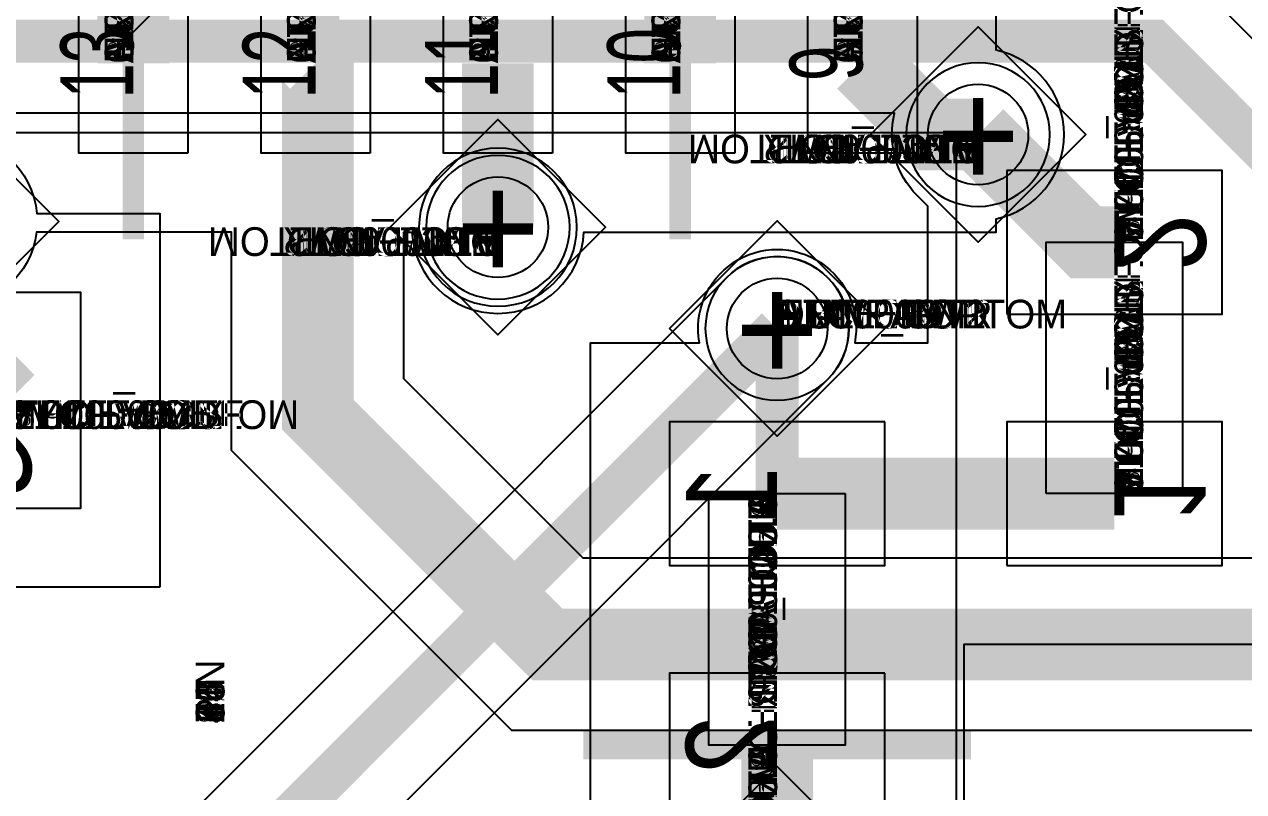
# Model space of a CAD drawing. Extents: x 0 to 323, y 0 to 320.
# Drawn here: x 85.67 to 94.16, y 166.18 to 171.52 of the extents above; entities that cross this region are included whole.
import ezdxf
from ezdxf.enums import TextEntityAlignment as Align

# ---------------------------------------------------------------- set-up
doc = ezdxf.new("R2010")
doc.units = 0
doc.header["$MEASUREMENT"] = 0
doc.layers.get('0').update_dxf_attribs({"linetype": 'CONTINUOUS'})
for name, color, linetype in [('CDN_FIGURES', 7, 'CONTINUOUS'), ('ETCH_BOTTOM', 7, 'CONTINUOUS'), ('ETCH_GND', 3, 'CONTINUOUS'), ('ETCH_INT1', 4, 'CONTINUOUS'), ('ETCH_INT2', 5, 'CONTINUOUS'), ('ETCH_PWR', 6, 'CONTINUOUS'), ('ETCH_TOP', 2, 'CONTINUOUS'), ('MANUFACTURING_NCLEGEND-1-6', 8, 'CONTINUOUS'), ('PACKAGE_GEOMETRY_ASSEMBLY_TOP', 11, 'CONTINUOUS'), ('PACKAGE_GEOMETRY_PIN_NUMBER', 9, 'CONTINUOUS')]:
    doc.layers.add(name, color=color, linetype=linetype)

# ---------------------------------------------------------------- blocks, each defined once
blk = doc.blocks.new('PAD_INFO')
for tag in ['SHAPE_TYPE', 'PAD_HEIGHT', 'PAD_LAYER', 'PAD_TYPE', 'PAD_WIDTH']:
    blk.add_attdef(tag, (0, 0), '', height=0.2)
at = {"flags": 2}
blk.add_attdef('CDN_TYPE', (0, 0), '', height=0.2, dxfattribs=at)
blk = doc.blocks.new('DRILL_INFO')
at = {"flags": 2}
blk.add_attdef('CDN_TYPE', (0, 0), '', height=0.2, dxfattribs=at)
for tag in ['FSHAPE', 'FCHAR', 'DRILL_HEIGHT', 'DIAMETER', 'PLATED', 'DRILL_WIDTH']:
    blk.add_attdef(tag, (0, 0), '', height=0.2)
blk = doc.blocks.new('VIA0700X0300')
at = {"layer": 'ETCH_BOTTOM'}
blk.add_circle((0, 0), 0.35, dxfattribs=at)
at = {"layer": 'ETCH_GND'}
blk.add_circle((0, 0), 0.35, dxfattribs=at)
at = {"layer": 'ETCH_INT1'}
blk.add_circle((0, 0), 0.35, dxfattribs=at)
at = {"layer": 'ETCH_INT2'}
blk.add_circle((0, 0), 0.35, dxfattribs=at)
at = {"layer": 'ETCH_PWR'}
blk.add_circle((0, 0), 0.35, dxfattribs=at)
at = {"layer": 'ETCH_TOP'}
blk.add_circle((0, 0), 0.35, dxfattribs=at)
ref = blk.add_blockref('PAD_INFO', (0, 0))
ref.add_attrib('PAD_LAYER', 'ETCH_TOP', (0, 0), dxfattribs={"height": 0.2})
ref.add_attrib('SHAPE_TYPE', 'NULL', (0, 0), dxfattribs={"height": 0.2})
ref.add_attrib('PAD_TYPE', 'ANTIPAD', (0, 0), dxfattribs={"height": 0.2})
ref.add_attrib('PAD_WIDTH', '0.000000', (0, 0), dxfattribs={"height": 0.2})
ref.add_attrib('PAD_HEIGHT', '0.000000', (0, 0), dxfattribs={"height": 0.2})
ref = blk.add_blockref('PAD_INFO', (0, 0))
ref.add_attrib('PAD_LAYER', 'ETCH_GND', (0, 0), dxfattribs={"height": 0.2})
ref.add_attrib('SHAPE_TYPE', 'NULL', (0, 0), dxfattribs={"height": 0.2})
ref.add_attrib('PAD_TYPE', 'ANTIPAD', (0, 0), dxfattribs={"height": 0.2})
ref.add_attrib('PAD_WIDTH', '0.000000', (0, 0), dxfattribs={"height": 0.2})
ref.add_attrib('PAD_HEIGHT', '0.000000', (0, 0), dxfattribs={"height": 0.2})
ref = blk.add_blockref('PAD_INFO', (0, 0))
ref.add_attrib('PAD_LAYER', 'ETCH_INT1', (0, 0), dxfattribs={"height": 0.2})
ref.add_attrib('SHAPE_TYPE', 'NULL', (0, 0), dxfattribs={"height": 0.2})
ref.add_attrib('PAD_TYPE', 'ANTIPAD', (0, 0), dxfattribs={"height": 0.2})
ref.add_attrib('PAD_WIDTH', '0.000000', (0, 0), dxfattribs={"height": 0.2})
ref.add_attrib('PAD_HEIGHT', '0.000000', (0, 0), dxfattribs={"height": 0.2})
ref = blk.add_blockref('PAD_INFO', (0, 0))
ref.add_attrib('PAD_LAYER', 'ETCH_INT2', (0, 0), dxfattribs={"height": 0.2})
ref.add_attrib('SHAPE_TYPE', 'NULL', (0, 0), dxfattribs={"height": 0.2})
ref.add_attrib('PAD_TYPE', 'ANTIPAD', (0, 0), dxfattribs={"height": 0.2})
ref.add_attrib('PAD_WIDTH', '0.000000', (0, 0), dxfattribs={"height": 0.2})
ref.add_attrib('PAD_HEIGHT', '0.000000', (0, 0), dxfattribs={"height": 0.2})
ref = blk.add_blockref('PAD_INFO', (0, 0))
ref.add_attrib('PAD_LAYER', 'ETCH_PWR', (0, 0), dxfattribs={"height": 0.2})
ref.add_attrib('SHAPE_TYPE', 'NULL', (0, 0), dxfattribs={"height": 0.2})
ref.add_attrib('PAD_TYPE', 'ANTIPAD', (0, 0), dxfattribs={"height": 0.2})
ref.add_attrib('PAD_WIDTH', '0.000000', (0, 0), dxfattribs={"height": 0.2})
ref.add_attrib('PAD_HEIGHT', '0.000000', (0, 0), dxfattribs={"height": 0.2})
ref = blk.add_blockref('PAD_INFO', (0, 0))
ref.add_attrib('PAD_LAYER', 'ETCH_BOTTOM', (0, 0), dxfattribs={"height": 0.2})
ref.add_attrib('SHAPE_TYPE', 'NULL', (0, 0), dxfattribs={"height": 0.2})
ref.add_attrib('PAD_TYPE', 'ANTIPAD', (0, 0), dxfattribs={"height": 0.2})
ref.add_attrib('PAD_WIDTH', '0.000000', (0, 0), dxfattribs={"height": 0.2})
ref.add_attrib('PAD_HEIGHT', '0.000000', (0, 0), dxfattribs={"height": 0.2})
ref = blk.add_blockref('PAD_INFO', (0, 0))
ref.add_attrib('PAD_LAYER', 'ETCH_TOP', (0, 0), dxfattribs={"height": 0.2})
ref.add_attrib('SHAPE_TYPE', 'NULL', (0, 0), dxfattribs={"height": 0.2})
ref.add_attrib('PAD_TYPE', 'THERMAL', (0, 0), dxfattribs={"height": 0.2})
ref.add_attrib('PAD_WIDTH', '0.000000', (0, 0), dxfattribs={"height": 0.2})
ref.add_attrib('PAD_HEIGHT', '0.000000', (0, 0), dxfattribs={"height": 0.2})
ref = blk.add_blockref('PAD_INFO', (0, 0))
ref.add_attrib('PAD_LAYER', 'ETCH_GND', (0, 0), dxfattribs={"height": 0.2})
ref.add_attrib('SHAPE_TYPE', 'NULL', (0, 0), dxfattribs={"height": 0.2})
ref.add_attrib('PAD_TYPE', 'THERMAL', (0, 0), dxfattribs={"height": 0.2})
ref.add_attrib('PAD_WIDTH', '0.000000', (0, 0), dxfattribs={"height": 0.2})
ref.add_attrib('PAD_HEIGHT', '0.000000', (0, 0), dxfattribs={"height": 0.2})
ref = blk.add_blockref('PAD_INFO', (0, 0))
ref.add_attrib('PAD_LAYER', 'ETCH_INT1', (0, 0), dxfattribs={"height": 0.2})
ref.add_attrib('SHAPE_TYPE', 'NULL', (0, 0), dxfattribs={"height": 0.2})
ref.add_attrib('PAD_TYPE', 'THERMAL', (0, 0), dxfattribs={"height": 0.2})
ref.add_attrib('PAD_WIDTH', '0.000000', (0, 0), dxfattribs={"height": 0.2})
ref.add_attrib('PAD_HEIGHT', '0.000000', (0, 0), dxfattribs={"height": 0.2})
ref = blk.add_blockref('PAD_INFO', (0, 0))
ref.add_attrib('PAD_LAYER', 'ETCH_INT2', (0, 0), dxfattribs={"height": 0.2})
ref.add_attrib('SHAPE_TYPE', 'NULL', (0, 0), dxfattribs={"height": 0.2})
ref.add_attrib('PAD_TYPE', 'THERMAL', (0, 0), dxfattribs={"height": 0.2})
ref.add_attrib('PAD_WIDTH', '0.000000', (0, 0), dxfattribs={"height": 0.2})
ref.add_attrib('PAD_HEIGHT', '0.000000', (0, 0), dxfattribs={"height": 0.2})
ref = blk.add_blockref('PAD_INFO', (0, 0))
ref.add_attrib('PAD_LAYER', 'ETCH_PWR', (0, 0), dxfattribs={"height": 0.2})
ref.add_attrib('SHAPE_TYPE', 'NULL', (0, 0), dxfattribs={"height": 0.2})
ref.add_attrib('PAD_TYPE', 'THERMAL', (0, 0), dxfattribs={"height": 0.2})
ref.add_attrib('PAD_WIDTH', '0.000000', (0, 0), dxfattribs={"height": 0.2})
ref.add_attrib('PAD_HEIGHT', '0.000000', (0, 0), dxfattribs={"height": 0.2})
ref = blk.add_blockref('PAD_INFO', (0, 0))
ref.add_attrib('PAD_LAYER', 'ETCH_BOTTOM', (0, 0), dxfattribs={"height": 0.2})
ref.add_attrib('SHAPE_TYPE', 'NULL', (0, 0), dxfattribs={"height": 0.2})
ref.add_attrib('PAD_TYPE', 'THERMAL', (0, 0), dxfattribs={"height": 0.2})
ref.add_attrib('PAD_WIDTH', '0.000000', (0, 0), dxfattribs={"height": 0.2})
ref.add_attrib('PAD_HEIGHT', '0.000000', (0, 0), dxfattribs={"height": 0.2})
ref = blk.add_blockref('PAD_INFO', (0, 0))
ref.add_attrib('PAD_LAYER', 'ETCH_TOP', (0, 0), dxfattribs={"height": 0.2})
ref.add_attrib('SHAPE_TYPE', 'CIRCLE', (0, 0), dxfattribs={"height": 0.2})
ref.add_attrib('PAD_TYPE', 'REGULAR', (0, 0), dxfattribs={"height": 0.2})
ref.add_attrib('PAD_WIDTH', '0.700000', (0, 0), dxfattribs={"height": 0.2})
ref.add_attrib('PAD_HEIGHT', '0.700000', (0, 0), dxfattribs={"height": 0.2})
ref = blk.add_blockref('PAD_INFO', (0, 0))
ref.add_attrib('PAD_LAYER', 'ETCH_GND', (0, 0), dxfattribs={"height": 0.2})
ref.add_attrib('SHAPE_TYPE', 'CIRCLE', (0, 0), dxfattribs={"height": 0.2})
ref.add_attrib('PAD_TYPE', 'REGULAR', (0, 0), dxfattribs={"height": 0.2})
ref.add_attrib('PAD_WIDTH', '0.700000', (0, 0), dxfattribs={"height": 0.2})
ref.add_attrib('PAD_HEIGHT', '0.700000', (0, 0), dxfattribs={"height": 0.2})
ref = blk.add_blockref('PAD_INFO', (0, 0))
ref.add_attrib('PAD_LAYER', 'ETCH_INT1', (0, 0), dxfattribs={"height": 0.2})
ref.add_attrib('SHAPE_TYPE', 'CIRCLE', (0, 0), dxfattribs={"height": 0.2})
ref.add_attrib('PAD_TYPE', 'REGULAR', (0, 0), dxfattribs={"height": 0.2})
ref.add_attrib('PAD_WIDTH', '0.700000', (0, 0), dxfattribs={"height": 0.2})
ref.add_attrib('PAD_HEIGHT', '0.700000', (0, 0), dxfattribs={"height": 0.2})
ref = blk.add_blockref('PAD_INFO', (0, 0))
ref.add_attrib('PAD_LAYER', 'ETCH_INT2', (0, 0), dxfattribs={"height": 0.2})
ref.add_attrib('SHAPE_TYPE', 'CIRCLE', (0, 0), dxfattribs={"height": 0.2})
ref.add_attrib('PAD_TYPE', 'REGULAR', (0, 0), dxfattribs={"height": 0.2})
ref.add_attrib('PAD_WIDTH', '0.700000', (0, 0), dxfattribs={"height": 0.2})
ref.add_attrib('PAD_HEIGHT', '0.700000', (0, 0), dxfattribs={"height": 0.2})
ref = blk.add_blockref('PAD_INFO', (0, 0))
ref.add_attrib('PAD_LAYER', 'ETCH_PWR', (0, 0), dxfattribs={"height": 0.2})
ref.add_attrib('SHAPE_TYPE', 'CIRCLE', (0, 0), dxfattribs={"height": 0.2})
ref.add_attrib('PAD_TYPE', 'REGULAR', (0, 0), dxfattribs={"height": 0.2})
ref.add_attrib('PAD_WIDTH', '0.700000', (0, 0), dxfattribs={"height": 0.2})
ref.add_attrib('PAD_HEIGHT', '0.700000', (0, 0), dxfattribs={"height": 0.2})
ref = blk.add_blockref('PAD_INFO', (0, 0))
ref.add_attrib('PAD_LAYER', 'ETCH_BOTTOM', (0, 0), dxfattribs={"height": 0.2})
ref.add_attrib('SHAPE_TYPE', 'CIRCLE', (0, 0), dxfattribs={"height": 0.2})
ref.add_attrib('PAD_TYPE', 'REGULAR', (0, 0), dxfattribs={"height": 0.2})
ref.add_attrib('PAD_WIDTH', '0.700000', (0, 0), dxfattribs={"height": 0.2})
ref.add_attrib('PAD_HEIGHT', '0.700000', (0, 0), dxfattribs={"height": 0.2})
ref = blk.add_blockref('DRILL_INFO', (0, 0))
ref.add_attrib('DIAMETER', '0.300000', (0, 0), dxfattribs={"height": 0.2})
ref.add_attrib('PLATED', 'PLATED', (0, 0), dxfattribs={"height": 0.2})
ref.add_attrib('FSHAPE', 'DIAMOND', (0, 0), dxfattribs={"height": 0.2})
ref.add_attrib('FCHAR', '+', (0, 0), dxfattribs={"height": 0.2})
ref.add_attrib('DRILL_WIDTH', '1.500000', (0, 0), dxfattribs={"height": 0.2})
ref.add_attrib('DRILL_HEIGHT', '1.500000', (0, 0), dxfattribs={"height": 0.2})
for tag in ['CDN_TYPE', 'PIN']:
    blk.add_attdef(tag, (0, 0), '', height=0.2)
at = {"flags": 2}
for tag in ['PSTKNAME', 'BBV']:
    blk.add_attdef(tag, (0, 0), '', height=0.2, dxfattribs=at)
blk = doc.blocks.new('FIGURE_DIAMOND')
at = {"layer": 'CDN_FIGURES'}
blk.add_lwpolyline([(-0.5, 0), (0, 0.5), (0.5, 0), (0, -0.5)], close=True, dxfattribs=at)
blk = doc.blocks.new('RC1000X1500TS')
at = {"layer": 'ETCH_TOP'}
blk.add_lwpolyline([(-0.5, -0.75), (-0.5, 0.75), (0.5, 0.75), (0.5, -0.75)], close=True, dxfattribs=at)
ref = blk.add_blockref('PAD_INFO', (0, 0))
ref.add_attrib('PAD_LAYER', 'ETCH_TOP', (0, 0), dxfattribs={"height": 0.2})
ref.add_attrib('SHAPE_TYPE', 'NULL', (0, 0), dxfattribs={"height": 0.2})
ref.add_attrib('PAD_TYPE', 'ANTIPAD', (0, 0), dxfattribs={"height": 0.2})
ref.add_attrib('PAD_WIDTH', '0.000000', (0, 0), dxfattribs={"height": 0.2})
ref.add_attrib('PAD_HEIGHT', '0.000000', (0, 0), dxfattribs={"height": 0.2})
ref = blk.add_blockref('PAD_INFO', (0, 0))
ref.add_attrib('PAD_LAYER', 'ETCH_GND', (0, 0), dxfattribs={"height": 0.2})
ref.add_attrib('SHAPE_TYPE', 'NULL', (0, 0), dxfattribs={"height": 0.2})
ref.add_attrib('PAD_TYPE', 'ANTIPAD', (0, 0), dxfattribs={"height": 0.2})
ref.add_attrib('PAD_WIDTH', '0.000000', (0, 0), dxfattribs={"height": 0.2})
ref.add_attrib('PAD_HEIGHT', '0.000000', (0, 0), dxfattribs={"height": 0.2})
ref = blk.add_blockref('PAD_INFO', (0, 0))
ref.add_attrib('PAD_LAYER', 'ETCH_INT1', (0, 0), dxfattribs={"height": 0.2})
ref.add_attrib('SHAPE_TYPE', 'NULL', (0, 0), dxfattribs={"height": 0.2})
ref.add_attrib('PAD_TYPE', 'ANTIPAD', (0, 0), dxfattribs={"height": 0.2})
ref.add_attrib('PAD_WIDTH', '0.000000', (0, 0), dxfattribs={"height": 0.2})
ref.add_attrib('PAD_HEIGHT', '0.000000', (0, 0), dxfattribs={"height": 0.2})
ref = blk.add_blockref('PAD_INFO', (0, 0))
ref.add_attrib('PAD_LAYER', 'ETCH_INT2', (0, 0), dxfattribs={"height": 0.2})
ref.add_attrib('SHAPE_TYPE', 'NULL', (0, 0), dxfattribs={"height": 0.2})
ref.add_attrib('PAD_TYPE', 'ANTIPAD', (0, 0), dxfattribs={"height": 0.2})
ref.add_attrib('PAD_WIDTH', '0.000000', (0, 0), dxfattribs={"height": 0.2})
ref.add_attrib('PAD_HEIGHT', '0.000000', (0, 0), dxfattribs={"height": 0.2})
ref = blk.add_blockref('PAD_INFO', (0, 0))
ref.add_attrib('PAD_LAYER', 'ETCH_PWR', (0, 0), dxfattribs={"height": 0.2})
ref.add_attrib('SHAPE_TYPE', 'NULL', (0, 0), dxfattribs={"height": 0.2})
ref.add_attrib('PAD_TYPE', 'ANTIPAD', (0, 0), dxfattribs={"height": 0.2})
ref.add_attrib('PAD_WIDTH', '0.000000', (0, 0), dxfattribs={"height": 0.2})
ref.add_attrib('PAD_HEIGHT', '0.000000', (0, 0), dxfattribs={"height": 0.2})
ref = blk.add_blockref('PAD_INFO', (0, 0))
ref.add_attrib('PAD_LAYER', 'ETCH_BOTTOM', (0, 0), dxfattribs={"height": 0.2})
ref.add_attrib('SHAPE_TYPE', 'NULL', (0, 0), dxfattribs={"height": 0.2})
ref.add_attrib('PAD_TYPE', 'ANTIPAD', (0, 0), dxfattribs={"height": 0.2})
ref.add_attrib('PAD_WIDTH', '0.000000', (0, 0), dxfattribs={"height": 0.2})
ref.add_attrib('PAD_HEIGHT', '0.000000', (0, 0), dxfattribs={"height": 0.2})
ref = blk.add_blockref('PAD_INFO', (0, 0))
ref.add_attrib('PAD_LAYER', 'ETCH_TOP', (0, 0), dxfattribs={"height": 0.2})
ref.add_attrib('SHAPE_TYPE', 'NULL', (0, 0), dxfattribs={"height": 0.2})
ref.add_attrib('PAD_TYPE', 'THERMAL', (0, 0), dxfattribs={"height": 0.2})
ref.add_attrib('PAD_WIDTH', '0.000000', (0, 0), dxfattribs={"height": 0.2})
ref.add_attrib('PAD_HEIGHT', '0.000000', (0, 0), dxfattribs={"height": 0.2})
ref = blk.add_blockref('PAD_INFO', (0, 0))
ref.add_attrib('PAD_LAYER', 'ETCH_GND', (0, 0), dxfattribs={"height": 0.2})
ref.add_attrib('SHAPE_TYPE', 'NULL', (0, 0), dxfattribs={"height": 0.2})
ref.add_attrib('PAD_TYPE', 'THERMAL', (0, 0), dxfattribs={"height": 0.2})
ref.add_attrib('PAD_WIDTH', '0.000000', (0, 0), dxfattribs={"height": 0.2})
ref.add_attrib('PAD_HEIGHT', '0.000000', (0, 0), dxfattribs={"height": 0.2})
ref = blk.add_blockref('PAD_INFO', (0, 0))
ref.add_attrib('PAD_LAYER', 'ETCH_INT1', (0, 0), dxfattribs={"height": 0.2})
ref.add_attrib('SHAPE_TYPE', 'NULL', (0, 0), dxfattribs={"height": 0.2})
ref.add_attrib('PAD_TYPE', 'THERMAL', (0, 0), dxfattribs={"height": 0.2})
ref.add_attrib('PAD_WIDTH', '0.000000', (0, 0), dxfattribs={"height": 0.2})
ref.add_attrib('PAD_HEIGHT', '0.000000', (0, 0), dxfattribs={"height": 0.2})
ref = blk.add_blockref('PAD_INFO', (0, 0))
ref.add_attrib('PAD_LAYER', 'ETCH_INT2', (0, 0), dxfattribs={"height": 0.2})
ref.add_attrib('SHAPE_TYPE', 'NULL', (0, 0), dxfattribs={"height": 0.2})
ref.add_attrib('PAD_TYPE', 'THERMAL', (0, 0), dxfattribs={"height": 0.2})
ref.add_attrib('PAD_WIDTH', '0.000000', (0, 0), dxfattribs={"height": 0.2})
ref.add_attrib('PAD_HEIGHT', '0.000000', (0, 0), dxfattribs={"height": 0.2})
ref = blk.add_blockref('PAD_INFO', (0, 0))
ref.add_attrib('PAD_LAYER', 'ETCH_PWR', (0, 0), dxfattribs={"height": 0.2})
ref.add_attrib('SHAPE_TYPE', 'NULL', (0, 0), dxfattribs={"height": 0.2})
ref.add_attrib('PAD_TYPE', 'THERMAL', (0, 0), dxfattribs={"height": 0.2})
ref.add_attrib('PAD_WIDTH', '0.000000', (0, 0), dxfattribs={"height": 0.2})
ref.add_attrib('PAD_HEIGHT', '0.000000', (0, 0), dxfattribs={"height": 0.2})
ref = blk.add_blockref('PAD_INFO', (0, 0))
ref.add_attrib('PAD_LAYER', 'ETCH_BOTTOM', (0, 0), dxfattribs={"height": 0.2})
ref.add_attrib('SHAPE_TYPE', 'NULL', (0, 0), dxfattribs={"height": 0.2})
ref.add_attrib('PAD_TYPE', 'THERMAL', (0, 0), dxfattribs={"height": 0.2})
ref.add_attrib('PAD_WIDTH', '0.000000', (0, 0), dxfattribs={"height": 0.2})
ref.add_attrib('PAD_HEIGHT', '0.000000', (0, 0), dxfattribs={"height": 0.2})
ref = blk.add_blockref('PAD_INFO', (0, 0))
ref.add_attrib('PAD_LAYER', 'ETCH_GND', (0, 0), dxfattribs={"height": 0.2})
ref.add_attrib('SHAPE_TYPE', 'NULL', (0, 0), dxfattribs={"height": 0.2})
ref.add_attrib('PAD_TYPE', 'REGULAR', (0, 0), dxfattribs={"height": 0.2})
ref.add_attrib('PAD_WIDTH', '0.000000', (0, 0), dxfattribs={"height": 0.2})
ref.add_attrib('PAD_HEIGHT', '0.000000', (0, 0), dxfattribs={"height": 0.2})
ref = blk.add_blockref('PAD_INFO', (0, 0))
ref.add_attrib('PAD_LAYER', 'ETCH_INT1', (0, 0), dxfattribs={"height": 0.2})
ref.add_attrib('SHAPE_TYPE', 'NULL', (0, 0), dxfattribs={"height": 0.2})
ref.add_attrib('PAD_TYPE', 'REGULAR', (0, 0), dxfattribs={"height": 0.2})
ref.add_attrib('PAD_WIDTH', '0.000000', (0, 0), dxfattribs={"height": 0.2})
ref.add_attrib('PAD_HEIGHT', '0.000000', (0, 0), dxfattribs={"height": 0.2})
ref = blk.add_blockref('PAD_INFO', (0, 0))
ref.add_attrib('PAD_LAYER', 'ETCH_INT2', (0, 0), dxfattribs={"height": 0.2})
ref.add_attrib('SHAPE_TYPE', 'NULL', (0, 0), dxfattribs={"height": 0.2})
ref.add_attrib('PAD_TYPE', 'REGULAR', (0, 0), dxfattribs={"height": 0.2})
ref.add_attrib('PAD_WIDTH', '0.000000', (0, 0), dxfattribs={"height": 0.2})
ref.add_attrib('PAD_HEIGHT', '0.000000', (0, 0), dxfattribs={"height": 0.2})
ref = blk.add_blockref('PAD_INFO', (0, 0))
ref.add_attrib('PAD_LAYER', 'ETCH_PWR', (0, 0), dxfattribs={"height": 0.2})
ref.add_attrib('SHAPE_TYPE', 'NULL', (0, 0), dxfattribs={"height": 0.2})
ref.add_attrib('PAD_TYPE', 'REGULAR', (0, 0), dxfattribs={"height": 0.2})
ref.add_attrib('PAD_WIDTH', '0.000000', (0, 0), dxfattribs={"height": 0.2})
ref.add_attrib('PAD_HEIGHT', '0.000000', (0, 0), dxfattribs={"height": 0.2})
ref = blk.add_blockref('PAD_INFO', (0, 0))
ref.add_attrib('PAD_LAYER', 'ETCH_BOTTOM', (0, 0), dxfattribs={"height": 0.2})
ref.add_attrib('SHAPE_TYPE', 'NULL', (0, 0), dxfattribs={"height": 0.2})
ref.add_attrib('PAD_TYPE', 'REGULAR', (0, 0), dxfattribs={"height": 0.2})
ref.add_attrib('PAD_WIDTH', '0.000000', (0, 0), dxfattribs={"height": 0.2})
ref.add_attrib('PAD_HEIGHT', '0.000000', (0, 0), dxfattribs={"height": 0.2})
ref = blk.add_blockref('DRILL_INFO', (0, 0))
ref.add_attrib('DIAMETER', '0.000000', (0, 0), dxfattribs={"height": 0.2})
ref.add_attrib('PLATED', 'PLATED', (0, 0), dxfattribs={"height": 0.2})
ref.add_attrib('FSHAPE', 'NULL', (0, 0), dxfattribs={"height": 0.2})
ref.add_attrib('DRILL_WIDTH', '0.000000', (0, 0), dxfattribs={"height": 0.2})
ref.add_attrib('DRILL_HEIGHT', '0.000000', (0, 0), dxfattribs={"height": 0.2})
ref = blk.add_blockref('PAD_INFO', (0, 0))
ref.add_attrib('PAD_LAYER', 'ETCH_TOP', (0, 0), dxfattribs={"height": 0.2})
ref.add_attrib('SHAPE_TYPE', 'RECTANGLE', (0, 0), dxfattribs={"height": 0.2})
ref.add_attrib('PAD_TYPE', 'REGULAR', (0, 0), dxfattribs={"height": 0.2})
ref.add_attrib('PAD_WIDTH', '1.000000', (0, 0), dxfattribs={"height": 0.2})
ref.add_attrib('PAD_HEIGHT', '1.500000', (0, 0), dxfattribs={"height": 0.2})
for tag in ['CDN_TYPE', 'PIN']:
    blk.add_attdef(tag, (0, 0), '', height=0.2)
at = {"flags": 2}
for tag in ['PSTKNAME', 'BBV']:
    blk.add_attdef(tag, (0, 0), '', height=0.2, dxfattribs=at)
blk = doc.blocks.new('F56')
at = {"layer": 'PACKAGE_GEOMETRY_ASSEMBLY_TOP'}
blk.add_lwpolyline([(0, -0.475), (1.75, -0.475), (1.75, 0.475), (0, 0.475)], close=True, dxfattribs=at)
at = {"layer": 'ETCH_TOP'}
ref = blk.add_blockref('RC1000X1500TS', (0, 0), dxfattribs=at)
ref.add_attrib('CDN_TYPE', 'PIN', (0, 0), dxfattribs={"height": 0.2})
ref.add_attrib('PIN', '1', (0, 0), dxfattribs={"height": 0.2})
ref = blk.add_blockref('RC1000X1500TS', (1.75, 0), dxfattribs=at)
ref.add_attrib('CDN_TYPE', 'PIN', (0, 0), dxfattribs={"height": 0.2})
ref.add_attrib('PIN', '2', (0, 0), dxfattribs={"height": 0.2})
at = {"flags": 2}
for tag in ['SYMBOL_TYPE', 'CDN_TYPE', 'REFDES']:
    blk.add_attdef(tag, (0, 0), '', height=0.2, dxfattribs=at)
blk = doc.blocks.new('RC1250X0760TS')
at = {"layer": 'ETCH_TOP'}
blk.add_lwpolyline([(-0.625, -0.38), (-0.625, 0.38), (0.625, 0.38), (0.625, -0.38)], close=True, dxfattribs=at)
ref = blk.add_blockref('PAD_INFO', (0, 0))
ref.add_attrib('PAD_LAYER', 'ETCH_TOP', (0, 0), dxfattribs={"height": 0.2})
ref.add_attrib('SHAPE_TYPE', 'NULL', (0, 0), dxfattribs={"height": 0.2})
ref.add_attrib('PAD_TYPE', 'ANTIPAD', (0, 0), dxfattribs={"height": 0.2})
ref.add_attrib('PAD_WIDTH', '0.000000', (0, 0), dxfattribs={"height": 0.2})
ref.add_attrib('PAD_HEIGHT', '0.000000', (0, 0), dxfattribs={"height": 0.2})
ref = blk.add_blockref('PAD_INFO', (0, 0))
ref.add_attrib('PAD_LAYER', 'ETCH_GND', (0, 0), dxfattribs={"height": 0.2})
ref.add_attrib('SHAPE_TYPE', 'NULL', (0, 0), dxfattribs={"height": 0.2})
ref.add_attrib('PAD_TYPE', 'ANTIPAD', (0, 0), dxfattribs={"height": 0.2})
ref.add_attrib('PAD_WIDTH', '0.000000', (0, 0), dxfattribs={"height": 0.2})
ref.add_attrib('PAD_HEIGHT', '0.000000', (0, 0), dxfattribs={"height": 0.2})
ref = blk.add_blockref('PAD_INFO', (0, 0))
ref.add_attrib('PAD_LAYER', 'ETCH_INT1', (0, 0), dxfattribs={"height": 0.2})
ref.add_attrib('SHAPE_TYPE', 'NULL', (0, 0), dxfattribs={"height": 0.2})
ref.add_attrib('PAD_TYPE', 'ANTIPAD', (0, 0), dxfattribs={"height": 0.2})
ref.add_attrib('PAD_WIDTH', '0.000000', (0, 0), dxfattribs={"height": 0.2})
ref.add_attrib('PAD_HEIGHT', '0.000000', (0, 0), dxfattribs={"height": 0.2})
ref = blk.add_blockref('PAD_INFO', (0, 0))
ref.add_attrib('PAD_LAYER', 'ETCH_INT2', (0, 0), dxfattribs={"height": 0.2})
ref.add_attrib('SHAPE_TYPE', 'NULL', (0, 0), dxfattribs={"height": 0.2})
ref.add_attrib('PAD_TYPE', 'ANTIPAD', (0, 0), dxfattribs={"height": 0.2})
ref.add_attrib('PAD_WIDTH', '0.000000', (0, 0), dxfattribs={"height": 0.2})
ref.add_attrib('PAD_HEIGHT', '0.000000', (0, 0), dxfattribs={"height": 0.2})
ref = blk.add_blockref('PAD_INFO', (0, 0))
ref.add_attrib('PAD_LAYER', 'ETCH_PWR', (0, 0), dxfattribs={"height": 0.2})
ref.add_attrib('SHAPE_TYPE', 'NULL', (0, 0), dxfattribs={"height": 0.2})
ref.add_attrib('PAD_TYPE', 'ANTIPAD', (0, 0), dxfattribs={"height": 0.2})
ref.add_attrib('PAD_WIDTH', '0.000000', (0, 0), dxfattribs={"height": 0.2})
ref.add_attrib('PAD_HEIGHT', '0.000000', (0, 0), dxfattribs={"height": 0.2})
ref = blk.add_blockref('PAD_INFO', (0, 0))
ref.add_attrib('PAD_LAYER', 'ETCH_BOTTOM', (0, 0), dxfattribs={"height": 0.2})
ref.add_attrib('SHAPE_TYPE', 'NULL', (0, 0), dxfattribs={"height": 0.2})
ref.add_attrib('PAD_TYPE', 'ANTIPAD', (0, 0), dxfattribs={"height": 0.2})
ref.add_attrib('PAD_WIDTH', '0.000000', (0, 0), dxfattribs={"height": 0.2})
ref.add_attrib('PAD_HEIGHT', '0.000000', (0, 0), dxfattribs={"height": 0.2})
ref = blk.add_blockref('PAD_INFO', (0, 0))
ref.add_attrib('PAD_LAYER', 'ETCH_TOP', (0, 0), dxfattribs={"height": 0.2})
ref.add_attrib('SHAPE_TYPE', 'NULL', (0, 0), dxfattribs={"height": 0.2})
ref.add_attrib('PAD_TYPE', 'THERMAL', (0, 0), dxfattribs={"height": 0.2})
ref.add_attrib('PAD_WIDTH', '0.000000', (0, 0), dxfattribs={"height": 0.2})
ref.add_attrib('PAD_HEIGHT', '0.000000', (0, 0), dxfattribs={"height": 0.2})
ref = blk.add_blockref('PAD_INFO', (0, 0))
ref.add_attrib('PAD_LAYER', 'ETCH_GND', (0, 0), dxfattribs={"height": 0.2})
ref.add_attrib('SHAPE_TYPE', 'NULL', (0, 0), dxfattribs={"height": 0.2})
ref.add_attrib('PAD_TYPE', 'THERMAL', (0, 0), dxfattribs={"height": 0.2})
ref.add_attrib('PAD_WIDTH', '0.000000', (0, 0), dxfattribs={"height": 0.2})
ref.add_attrib('PAD_HEIGHT', '0.000000', (0, 0), dxfattribs={"height": 0.2})
ref = blk.add_blockref('PAD_INFO', (0, 0))
ref.add_attrib('PAD_LAYER', 'ETCH_INT1', (0, 0), dxfattribs={"height": 0.2})
ref.add_attrib('SHAPE_TYPE', 'NULL', (0, 0), dxfattribs={"height": 0.2})
ref.add_attrib('PAD_TYPE', 'THERMAL', (0, 0), dxfattribs={"height": 0.2})
ref.add_attrib('PAD_WIDTH', '0.000000', (0, 0), dxfattribs={"height": 0.2})
ref.add_attrib('PAD_HEIGHT', '0.000000', (0, 0), dxfattribs={"height": 0.2})
ref = blk.add_blockref('PAD_INFO', (0, 0))
ref.add_attrib('PAD_LAYER', 'ETCH_INT2', (0, 0), dxfattribs={"height": 0.2})
ref.add_attrib('SHAPE_TYPE', 'NULL', (0, 0), dxfattribs={"height": 0.2})
ref.add_attrib('PAD_TYPE', 'THERMAL', (0, 0), dxfattribs={"height": 0.2})
ref.add_attrib('PAD_WIDTH', '0.000000', (0, 0), dxfattribs={"height": 0.2})
ref.add_attrib('PAD_HEIGHT', '0.000000', (0, 0), dxfattribs={"height": 0.2})
ref = blk.add_blockref('PAD_INFO', (0, 0))
ref.add_attrib('PAD_LAYER', 'ETCH_PWR', (0, 0), dxfattribs={"height": 0.2})
ref.add_attrib('SHAPE_TYPE', 'NULL', (0, 0), dxfattribs={"height": 0.2})
ref.add_attrib('PAD_TYPE', 'THERMAL', (0, 0), dxfattribs={"height": 0.2})
ref.add_attrib('PAD_WIDTH', '0.000000', (0, 0), dxfattribs={"height": 0.2})
ref.add_attrib('PAD_HEIGHT', '0.000000', (0, 0), dxfattribs={"height": 0.2})
ref = blk.add_blockref('PAD_INFO', (0, 0))
ref.add_attrib('PAD_LAYER', 'ETCH_BOTTOM', (0, 0), dxfattribs={"height": 0.2})
ref.add_attrib('SHAPE_TYPE', 'NULL', (0, 0), dxfattribs={"height": 0.2})
ref.add_attrib('PAD_TYPE', 'THERMAL', (0, 0), dxfattribs={"height": 0.2})
ref.add_attrib('PAD_WIDTH', '0.000000', (0, 0), dxfattribs={"height": 0.2})
ref.add_attrib('PAD_HEIGHT', '0.000000', (0, 0), dxfattribs={"height": 0.2})
ref = blk.add_blockref('PAD_INFO', (0, 0))
ref.add_attrib('PAD_LAYER', 'ETCH_TOP', (0, 0), dxfattribs={"height": 0.2})
ref.add_attrib('SHAPE_TYPE', 'RECTANGLE', (0, 0), dxfattribs={"height": 0.2})
ref.add_attrib('PAD_TYPE', 'REGULAR', (0, 0), dxfattribs={"height": 0.2})
ref.add_attrib('PAD_WIDTH', '1.250000', (0, 0), dxfattribs={"height": 0.2})
ref.add_attrib('PAD_HEIGHT', '0.760000', (0, 0), dxfattribs={"height": 0.2})
ref = blk.add_blockref('PAD_INFO', (0, 0))
ref.add_attrib('PAD_LAYER', 'ETCH_GND', (0, 0), dxfattribs={"height": 0.2})
ref.add_attrib('SHAPE_TYPE', 'NULL', (0, 0), dxfattribs={"height": 0.2})
ref.add_attrib('PAD_TYPE', 'REGULAR', (0, 0), dxfattribs={"height": 0.2})
ref.add_attrib('PAD_WIDTH', '0.000000', (0, 0), dxfattribs={"height": 0.2})
ref.add_attrib('PAD_HEIGHT', '0.000000', (0, 0), dxfattribs={"height": 0.2})
ref = blk.add_blockref('PAD_INFO', (0, 0))
ref.add_attrib('PAD_LAYER', 'ETCH_INT1', (0, 0), dxfattribs={"height": 0.2})
ref.add_attrib('SHAPE_TYPE', 'NULL', (0, 0), dxfattribs={"height": 0.2})
ref.add_attrib('PAD_TYPE', 'REGULAR', (0, 0), dxfattribs={"height": 0.2})
ref.add_attrib('PAD_WIDTH', '0.000000', (0, 0), dxfattribs={"height": 0.2})
ref.add_attrib('PAD_HEIGHT', '0.000000', (0, 0), dxfattribs={"height": 0.2})
ref = blk.add_blockref('PAD_INFO', (0, 0))
ref.add_attrib('PAD_LAYER', 'ETCH_INT2', (0, 0), dxfattribs={"height": 0.2})
ref.add_attrib('SHAPE_TYPE', 'NULL', (0, 0), dxfattribs={"height": 0.2})
ref.add_attrib('PAD_TYPE', 'REGULAR', (0, 0), dxfattribs={"height": 0.2})
ref.add_attrib('PAD_WIDTH', '0.000000', (0, 0), dxfattribs={"height": 0.2})
ref.add_attrib('PAD_HEIGHT', '0.000000', (0, 0), dxfattribs={"height": 0.2})
ref = blk.add_blockref('PAD_INFO', (0, 0))
ref.add_attrib('PAD_LAYER', 'ETCH_PWR', (0, 0), dxfattribs={"height": 0.2})
ref.add_attrib('SHAPE_TYPE', 'NULL', (0, 0), dxfattribs={"height": 0.2})
ref.add_attrib('PAD_TYPE', 'REGULAR', (0, 0), dxfattribs={"height": 0.2})
ref.add_attrib('PAD_WIDTH', '0.000000', (0, 0), dxfattribs={"height": 0.2})
ref.add_attrib('PAD_HEIGHT', '0.000000', (0, 0), dxfattribs={"height": 0.2})
ref = blk.add_blockref('PAD_INFO', (0, 0))
ref.add_attrib('PAD_LAYER', 'ETCH_BOTTOM', (0, 0), dxfattribs={"height": 0.2})
ref.add_attrib('SHAPE_TYPE', 'NULL', (0, 0), dxfattribs={"height": 0.2})
ref.add_attrib('PAD_TYPE', 'REGULAR', (0, 0), dxfattribs={"height": 0.2})
ref.add_attrib('PAD_WIDTH', '0.000000', (0, 0), dxfattribs={"height": 0.2})
ref.add_attrib('PAD_HEIGHT', '0.000000', (0, 0), dxfattribs={"height": 0.2})
ref = blk.add_blockref('DRILL_INFO', (0, 0))
ref.add_attrib('DIAMETER', '0.000000', (0, 0), dxfattribs={"height": 0.2})
ref.add_attrib('PLATED', 'PLATED', (0, 0), dxfattribs={"height": 0.2})
ref.add_attrib('FSHAPE', 'NULL', (0, 0), dxfattribs={"height": 0.2})
ref.add_attrib('DRILL_WIDTH', '0.000000', (0, 0), dxfattribs={"height": 0.2})
ref.add_attrib('DRILL_HEIGHT', '0.000000', (0, 0), dxfattribs={"height": 0.2})
for tag in ['CDN_TYPE', 'PIN']:
    blk.add_attdef(tag, (0, 0), '', height=0.2)
at = {"flags": 2}
for tag in ['PSTKNAME', 'BBV']:
    blk.add_attdef(tag, (0, 0), '', height=0.2, dxfattribs=at)
blk = doc.blocks.new('SO-16W')
at = {"layer": 'PACKAGE_GEOMETRY_ASSEMBLY_TOP'}
blk.add_lwpolyline([(-4.113, -5.1), (4.113, -5.1), (4.113, 5.1), (-4.113, 5.1)], close=True, dxfattribs=at)
at = {"layer": 'ETCH_TOP'}
ref = blk.add_blockref('RC1250X0760TS', (-4.726, 4.445), dxfattribs=at)
ref.add_attrib('CDN_TYPE', 'PIN', (0, 0), dxfattribs={"height": 0.2})
ref.add_attrib('PIN', '1', (0, 0), dxfattribs={"height": 0.2})
ref = blk.add_blockref('RC1250X0760TS', (4.596, 4.445), dxfattribs=at)
ref.add_attrib('CDN_TYPE', 'PIN', (0, 0), dxfattribs={"height": 0.2})
ref.add_attrib('PIN', '16', (0, 0), dxfattribs={"height": 0.2})
ref = blk.add_blockref('RC1250X0760TS', (-4.726, 3.175), dxfattribs=at)
ref.add_attrib('CDN_TYPE', 'PIN', (0, 0), dxfattribs={"height": 0.2})
ref.add_attrib('PIN', '2', (0, 0), dxfattribs={"height": 0.2})
ref = blk.add_blockref('RC1250X0760TS', (4.596, 3.175), dxfattribs=at)
ref.add_attrib('CDN_TYPE', 'PIN', (0, 0), dxfattribs={"height": 0.2})
ref.add_attrib('PIN', '15', (0, 0), dxfattribs={"height": 0.2})
ref = blk.add_blockref('RC1250X0760TS', (-4.726, 1.905), dxfattribs=at)
ref.add_attrib('CDN_TYPE', 'PIN', (0, 0), dxfattribs={"height": 0.2})
ref.add_attrib('PIN', '3', (0, 0), dxfattribs={"height": 0.2})
ref = blk.add_blockref('RC1250X0760TS', (4.596, 1.905), dxfattribs=at)
ref.add_attrib('CDN_TYPE', 'PIN', (0, 0), dxfattribs={"height": 0.2})
ref.add_attrib('PIN', '14', (0, 0), dxfattribs={"height": 0.2})
ref = blk.add_blockref('RC1250X0760TS', (-4.726, 0.635), dxfattribs=at)
ref.add_attrib('CDN_TYPE', 'PIN', (0, 0), dxfattribs={"height": 0.2})
ref.add_attrib('PIN', '4', (0, 0), dxfattribs={"height": 0.2})
ref = blk.add_blockref('RC1250X0760TS', (4.596, 0.635), dxfattribs=at)
ref.add_attrib('CDN_TYPE', 'PIN', (0, 0), dxfattribs={"height": 0.2})
ref.add_attrib('PIN', '13', (0, 0), dxfattribs={"height": 0.2})
ref = blk.add_blockref('RC1250X0760TS', (-4.726, -4.445), dxfattribs=at)
ref.add_attrib('CDN_TYPE', 'PIN', (0, 0), dxfattribs={"height": 0.2})
ref.add_attrib('PIN', '8', (0, 0), dxfattribs={"height": 0.2})
ref = blk.add_blockref('RC1250X0760TS', (-4.726, -1.905), dxfattribs=at)
ref.add_attrib('CDN_TYPE', 'PIN', (0, 0), dxfattribs={"height": 0.2})
ref.add_attrib('PIN', '6', (0, 0), dxfattribs={"height": 0.2})
ref = blk.add_blockref('RC1250X0760TS', (-4.726, -3.175), dxfattribs=at)
ref.add_attrib('CDN_TYPE', 'PIN', (0, 0), dxfattribs={"height": 0.2})
ref.add_attrib('PIN', '7', (0, 0), dxfattribs={"height": 0.2})
ref = blk.add_blockref('RC1250X0760TS', (-4.726, -0.635), dxfattribs=at)
ref.add_attrib('CDN_TYPE', 'PIN', (0, 0), dxfattribs={"height": 0.2})
ref.add_attrib('PIN', '5', (0, 0), dxfattribs={"height": 0.2})
ref = blk.add_blockref('RC1250X0760TS', (4.596, -4.445), dxfattribs=at)
ref.add_attrib('CDN_TYPE', 'PIN', (0, 0), dxfattribs={"height": 0.2})
ref.add_attrib('PIN', '9', (0, 0), dxfattribs={"height": 0.2})
ref = blk.add_blockref('RC1250X0760TS', (4.596, -0.635), dxfattribs=at)
ref.add_attrib('CDN_TYPE', 'PIN', (0, 0), dxfattribs={"height": 0.2})
ref.add_attrib('PIN', '12', (0, 0), dxfattribs={"height": 0.2})
ref = blk.add_blockref('RC1250X0760TS', (4.596, -3.175), dxfattribs=at)
ref.add_attrib('CDN_TYPE', 'PIN', (0, 0), dxfattribs={"height": 0.2})
ref.add_attrib('PIN', '10', (0, 0), dxfattribs={"height": 0.2})
ref = blk.add_blockref('RC1250X0760TS', (4.596, -1.905), dxfattribs=at)
ref.add_attrib('CDN_TYPE', 'PIN', (0, 0), dxfattribs={"height": 0.2})
ref.add_attrib('PIN', '11', (0, 0), dxfattribs={"height": 0.2})
at = {"flags": 2}
for tag in ['SYMBOL_TYPE', 'CDN_TYPE', 'REFDES']:
    blk.add_attdef(tag, (0, 0), '', height=0.2, dxfattribs=at)

msp = doc.modelspace()

# ---------------------------------------------------------------- linework, layer by layer
at = {"layer": 'ETCH_BOTTOM'}
for points, format in [([(95.0626, 169.1055, 0.3, 0.3, 0), (95.0626, 169.8798, 0.3, 0.3, 0), (93.5369, 171.4055, 0.3, 0.3, 0), (82.5126, 171.4055, 0.3, 0.3, 0), (81.5376, 170.4305, 0.3, 0.3, 0), (60.7876, 170.4305, 0.3, 0.3, 0), (59.4626, 171.7555, 0.3, 0.3, 0)], "xyseb"), ([(93.2626, 170.0055, 0.5, 0.5, 0), (93.0626, 170.0055, 0.5, 0.5, 0), (92.3126, 170.7555, 0.5, 0.5, 0)], "xyseb"), ([(94.5627, 167.2054), (92.2127, 167.2054), (92.2127, 165.4554), (91.4418, 165.4554, -0.755811), (90.3834, 165.4554), (89.6125, 165.4554), (89.6125, 169.3056), (90.3716, 169.3056, -1.201564), (91.4536, 169.3056), (91.9625, 169.3056), (91.9625, 170.2569), (91.8883, 170.3312, -0.265447), (91.7315, 170.9054), (82.7197, 170.9054)], "xyb"), ([(85.1576, 170.1505, 0.5, 0.5, 0), (85.1576, 169.3105, 0.5, 0.5, 0), (85.5626, 168.9055, 0.5, 0.5, 0)], "xyseb"), ([(90.9126, 169.4055, 0.3, 0.3, 0), (90.9126, 168.2555, 0.3, 0.3, 0)], "xyseb"), ([(93.2626, 168.2555, 0.5, 0.5, 0), (90.9126, 168.2555, 0.5, 0.5, 0)], "xyseb"), ([(90.9126, 166.5055, 0.5, 0.5, 0), (90.9126, 165.6055, 0.5, 0.5, 0)], "xyseb"), ([(89.5618, 166.5055, 0.2, 0.2, 0), (90.9126, 166.5055, 0.2, 0.2, 0)], "xyseb"), ([(90.9126, 166.5055, 0.2, 0.2, 0), (92.2634, 166.5055, 0.2, 0.2, 0)], "xyseb")]:
    msp.add_lwpolyline(points, format=format, dxfattribs=at)
msp.add_lwpolyline([(93.744, 171.9056), (95.5627, 170.0869), (95.5627, 169.7056), (97.6555, 169.7056), (99.3055, 171.3556), (112.139, 171.3556)], dxfattribs=at)
for points in [[(86.6127, 167.6054), (82.7625, 167.6054), (82.7625, 168.3931, -0.683031), (82.7625, 169.4179), (82.7625, 170.2056), (83.3427, 170.2056, -0.87163), (84.4325, 170.2056), (84.56, 170.2056, -0.912039), (85.7552, 170.2056), (86.6127, 170.2056)], [(89.5177, 170.1105, 1), (88.4175, 170.1105, 1)]]:
    msp.add_lwpolyline(points, format="xyb", close=True, dxfattribs=at)
at = {"layer": 'ETCH_GND'}
for points in [[(92.8127, 170.7555, 1), (91.8125, 170.7555, 1)], [(89.4677, 170.1105, 1), (88.4675, 170.1105, 1)], [(91.4127, 169.4055, 1), (90.4125, 169.4055, 1)]]:
    msp.add_lwpolyline(points, format="xyb", close=True, dxfattribs=at)
at = {"layer": 'ETCH_INT1'}
for points in [[(92.8127, 170.7555, 1), (91.8125, 170.7555, 1)], [(89.4677, 170.1105, 1), (88.4675, 170.1105, 1)]]:
    msp.add_lwpolyline(points, format="xyb", close=True, dxfattribs=at)
for points, format in [([(82.8605, 162.0606), (90.559, 169.7591, -1), (91.2662, 169.0519), (83.2747, 161.0604)], "xyb"), ([(90.9126, 169.4055, 0.3, 0.3, 0), (83.0676, 161.5605, 0.3, 0.3, 0), (82.3483, 161.5605, 0.3, 0.3, 0), (82.3183, 161.5305, 0.3, 0.3, 0), (82.2376, 161.5305, 0.3, 0.3, 0), (81.0776, 160.3705, 0.3, 0.3, 0), (72.9669, 160.3705, 0.3, 0.3, 0), (72.9569, 160.3805, 0.3, 0.3, 0), (72.4183, 160.3805, 0.3, 0.3, 0), (72.4083, 160.3705, 0.3, 0.3, 0), (65.3669, 160.3705, 0.3, 0.3, 0), (65.3369, 160.4005, 0.3, 0.3, 0), (64.7983, 160.4005, 0.3, 0.3, 0), (64.7683, 160.3705, 0.3, 0.3, 0), (64.5776, 160.3705, 0.3, 0.3, 0), (64.1626, 159.9555, 0.3, 0.3, 0), (41.5126, 159.9555, 0.3, 0.3, 0), (40.5626, 160.9055, 0.3, 0.3, 0), (27.2126, 160.9055, 0.3, 0.3, 0), (20.4526, 167.6655, 0.3, 0.3, 0), (16.0126, 167.6655, 0.3, 0.3, 0)], "xyseb")]:
    msp.add_lwpolyline(points, format=format, dxfattribs=at)
at = {"layer": 'ETCH_INT2'}
for points in [[(92.8127, 170.7555, 1), (91.8125, 170.7555, 1)], [(91.4127, 169.4055, 1), (90.4125, 169.4055, 1)]]:
    msp.add_lwpolyline(points, format="xyb", close=True, dxfattribs=at)
at = {"layer": 'ETCH_PWR'}
for points in [[(92.8127, 170.7555, 1), (91.8125, 170.7555, 1)], [(91.4127, 169.4055, 1), (90.4125, 169.4055, 1)]]:
    msp.add_lwpolyline(points, format="xyb", close=True, dxfattribs=at)
at = {"layer": 'ETCH_TOP'}
for points, format in [([(87.7126, 172.4555, 0.3, 0.3, 0), (87.7126, 171.2665, 0.3, 0.3, 0), (87.6976, 171.2515, 0.3, 0.3, 0)], "xyseb"), ([(90.2376, 171.2515, 0.5, 0.5, 0), (90.2376, 172.3805, 0.5, 0.5, 0)], "xyseb"), ([(86.4276, 171.2515, 0.5, 0.5, 0), (86.4276, 172.2205, 0.5, 0.5, 0)], "xyseb"), ([(97.9625, 172.3054), (97.9625, 169.5639, 0.039617), (97.8877, 169.5897), (97.8877, 170.3056), (95.0375, 170.3056), (95.0375, 169.605, 0.951011), (95.0375, 168.606), (95.0375, 167.8056), (89.5612, 167.8056), (88.3127, 169.0541), (88.3127, 170.0764), (88.3685, 170.0764, 0.9447), (89.5667, 170.0764), (92.4377, 170.0764), (92.4377, 170.1686, 0.809311), (92.4377, 171.3424), (92.4377, 172.4266)], "xyb"), ([(87.6976, 171.2515, 0.5, 0.5, 0), (87.7126, 171.2365, 0.5, 0.5, 0), (87.7126, 168.8055, 0.5, 0.5, 0), (89.3126, 167.2055, 0.5, 0.5, 0), (95.8126, 167.2055, 0.5, 0.5, 0)], "xyseb"), ([(88.9676, 171.2515, 0.5, 0.5, 0), (88.9676, 170.1105, 0.5, 0.5, 0)], "xyseb"), ([(92.3126, 170.7555, 0.5, 0.5, 0), (92.0036, 170.7555, 0.5, 0.5, 0), (91.5076, 171.2515, 0.5, 0.5, 0)], "xyseb"), ([(86.4276, 170.0257, 0.15, 0.15, 0), (86.4276, 171.2515, 0.15, 0.15, 0)], "xyseb"), ([(90.2376, 170.0257, 0.15, 0.15, 0), (90.2376, 171.2515, 0.15, 0.15, 0)], "xyseb"), ([(110.6877, 160.7044), (99.9375, 160.7044), (99.9375, 163.0546), (101.5375, 163.0546), (101.5375, 164.3819), (97.9625, 167.9569), (97.9625, 168.6471, -0.039617), (97.8877, 168.6213), (97.8877, 167.8051, -0.959015), (97.8877, 166.6059), (97.8877, 166.0054), (97.7627, 166.0054), (97.7627, 165.6531, -0.904373), (97.7627, 164.6579), (97.7627, 162.3554), (95.1625, 162.3554), (95.1625, 166.0054), (95.0375, 166.0054), (95.0375, 166.6054), (89.064, 166.6054), (87.1125, 168.5569), (87.1125, 170.0764), (85.7531, 170.0764, -0.883279), (84.5621, 170.0764)], "xyb")]:
    msp.add_lwpolyline(points, format=format, dxfattribs=at)
msp.add_lwpolyline([(91.4127, 169.4055, 1), (90.4125, 169.4055, 1)], format="xyb", close=True, dxfattribs=at)

# ---------------------------------------------------------------- block references
at = {"rotation": 90}
msp.add_blockref('SO-16W', (87.0626, 166.6555), dxfattribs=at)
at = {"xscale": -1}
for p, rotation in [((93.2626, 168.2555), 270), ((83.8126, 168.9055), 180), ((90.9126, 168.2555), 90)]:
    msp.add_blockref('F56', p, dxfattribs=dict(at, rotation=rotation))
at = {"layer": 'ETCH_TOP', "rotation": 180}
for p in [(92.3126, 170.7555), (88.9676, 170.1105)]:
    msp.add_blockref('VIA0700X0300', p, dxfattribs=at)
at = {"layer": 'ETCH_TOP'}
msp.add_blockref('VIA0700X0300', (90.9126, 169.4055), dxfattribs=at)
at = {"layer": 'MANUFACTURING_NCLEGEND-1-6', "xscale": 1.5, "yscale": 1.5}
for p in [(86.4276, 172.2205), (92.3126, 170.7555), (85.1576, 170.1505), (88.9676, 170.1105), (90.9126, 169.4055), (90.9126, 165.6055)]:
    msp.add_blockref('FIGURE_DIAMOND', p, dxfattribs=at)

# ---------------------------------------------------------------- texts
at = {"layer": 'MANUFACTURING_NCLEGEND-1-6'}
for p in [(92.3126, 170.7555), (88.9676, 170.1105), (90.9126, 169.4055)]:
    msp.add_text('+', height=0.75, dxfattribs=at).set_placement(p, align=Align.MIDDLE_CENTER)
at = {"layer": 'PACKAGE_GEOMETRY_PIN_NUMBER', "width": 0.649606}
for s, p in [('13', (86.4276, 171.2515)), ('12', (87.6976, 171.2515)), ('11', (88.9676, 171.2515)), ('10', (90.2376, 171.2515)), ('9', (91.5076, 171.2515))]:
    msp.add_text(s, height=0.508, rotation=90, dxfattribs=at).set_placement(p, align=Align.CENTER)
at = {"layer": 'PACKAGE_GEOMETRY_PIN_NUMBER', "text_generation_flag": 2, "width": 0.88}
for s, rotation, p in [('2', 270, (93.2626, 170.0055)), ('2', 180, (85.5626, 168.9055)), ('1', 90, (90.9126, 168.2555)), ('1', 270, (93.2626, 168.2555)), ('2', 90, (90.9126, 166.5055))]:
    msp.add_text(s, height=0.635, rotation=rotation, dxfattribs=at).set_placement(p, align=Align.CENTER)

doc.saveas('drawing.dxf')
